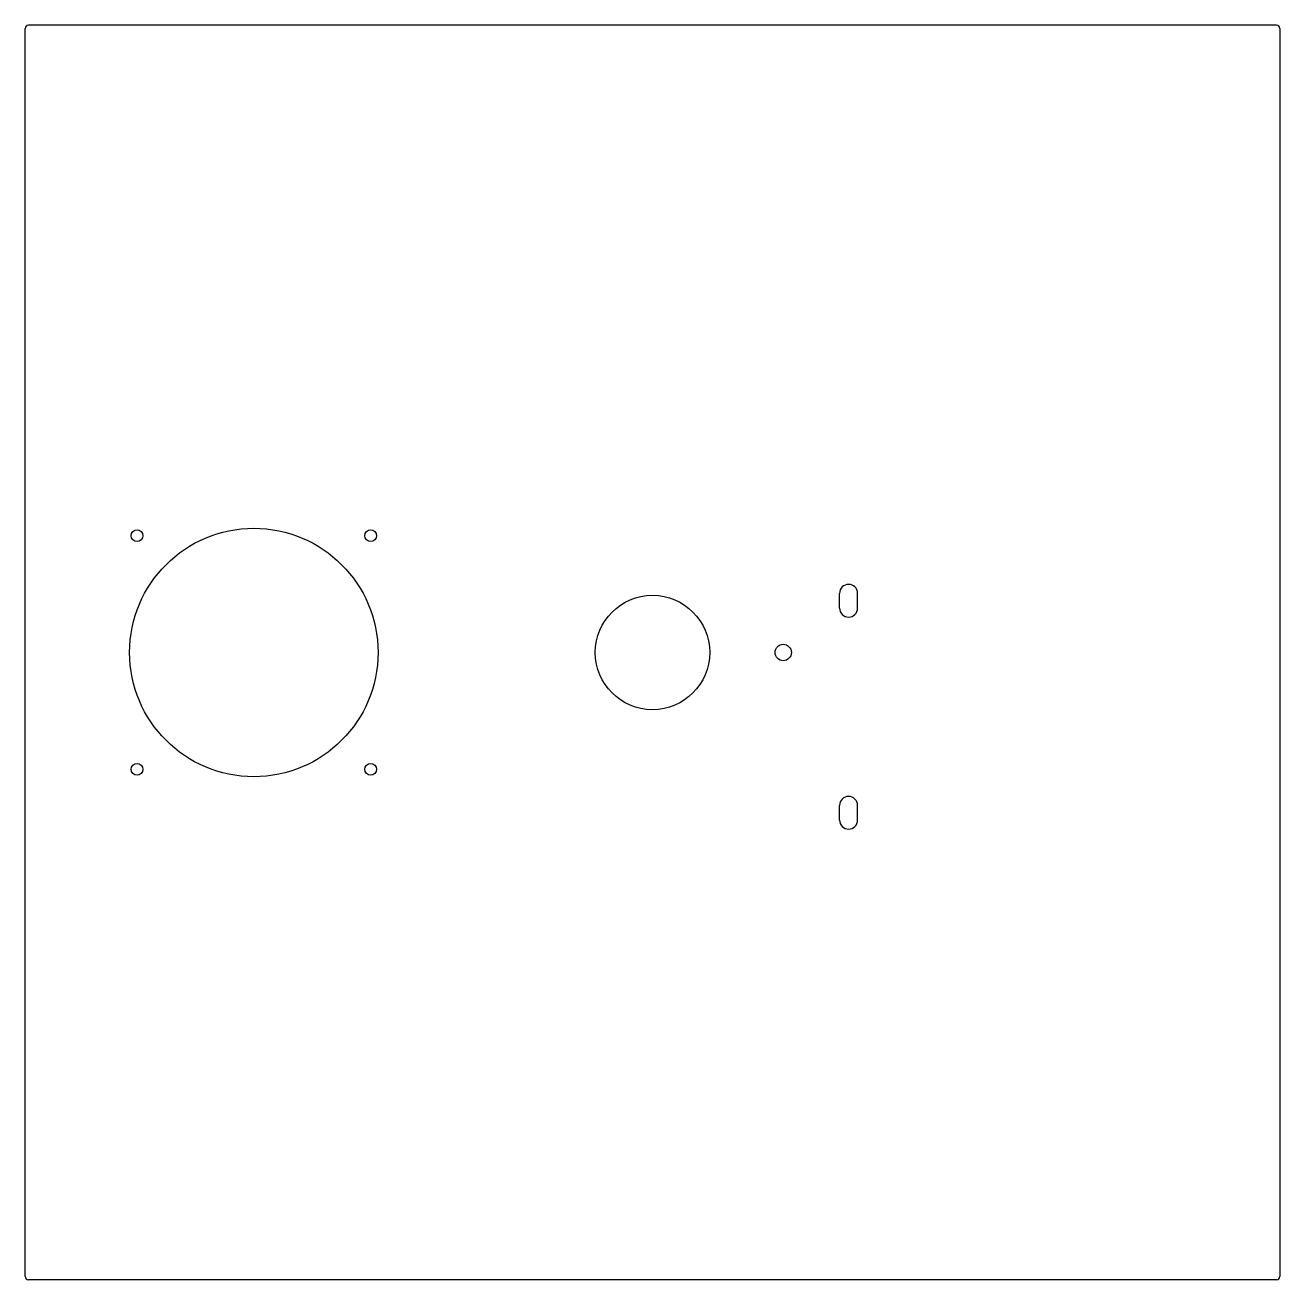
# Model space of a CAD drawing. Header units: millimetres. Extents: x -42 to 342, y 43 to 427.
import ezdxf

# ---------------------------------------------------------------- set-up
doc = ezdxf.new("R2010")
doc.units = ezdxf.units.MM

msp = doc.modelspace()

# ---------------------------------------------------------------- linework, layer by layer
at = {"color": 7, "linetype": 'Continuous', "lineweight": 25}
for p, q in [((341, 427), (-41, 427)), ((-42, 44), (-42, 426)), ((342, 426), (342, 44)), ((207.25, 248.6), (207.25, 253.1)), ((212.75, 248.6), (212.75, 253.1)), ((207.25, 183.7), (207.25, 188.2)), ((212.75, 183.7), (212.75, 188.2)), ((341, 43), (-41, 43))]:
    msp.add_line(p, q, dxfattribs=at)
for centre, radius in [((28, 235), 38), ((-7.75, 270.75), 1.8), ((63.75, 270.75), 1.8), ((150, 235), 17.5), ((190, 235), 2.5), ((-7.75, 199.25), 1.8), ((63.75, 199.25), 1.8)]:
    msp.add_circle(centre, radius, dxfattribs=at)
for centre, radius, start, end in [((-41, 426), 1, 90, 180), ((341, 426), 1, 360, 90), ((210, 253.1), 2.75, 0, 180), ((210, 248.6), 2.75, 180, 0), ((210, 188.2), 2.75, 0, 180), ((210, 183.7), 2.75, 180, 0), ((-41, 44), 1, 180, 270), ((341, 44), 1, 270, 0)]:
    msp.add_arc(centre, radius, start, end, dxfattribs=at)

doc.saveas('drawing.dxf')
